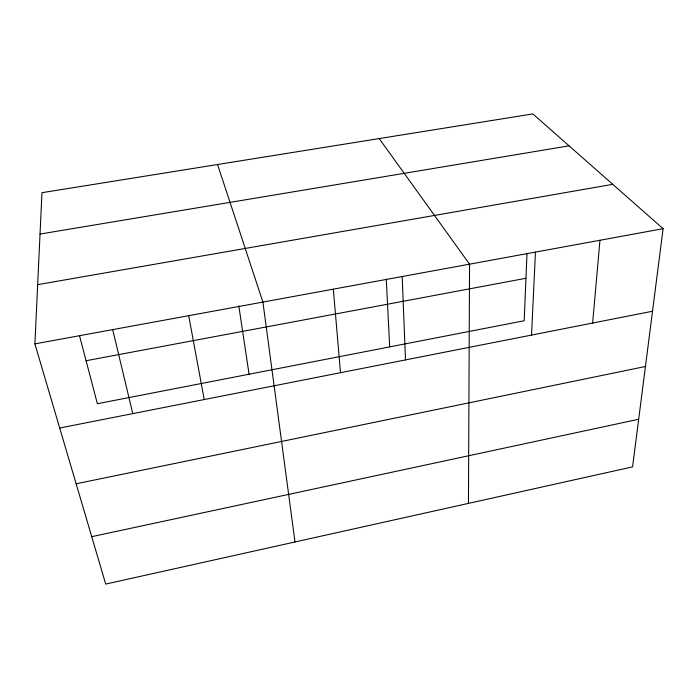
<?xml version="1.0" encoding="UTF-8"?>
<svg xmlns="http://www.w3.org/2000/svg" width="698" height="698" viewBox="0 0 698 698"><rect width="100%" height="100%" fill="white"/><g stroke="black" fill="none" stroke-linecap="round" stroke-linejoin="round"><path stroke-width="1.05" d="M468.445 503.389L469.553 264.184L379.206 138.57M527.007 253.461L524.189 320.748L97.371 403.714L79.476 335.564M34.9 343.887L41.967 192.692L532.853 113.922L663.1 228.682L632.58 466.875L105.703 584.078L34.9 343.887L663.1 228.682M531.527 335.084L535.453 252.091M592.637 323.043L599.957 240.26M91.735 536.675L638.679 419.254M76.143 483.793L645.441 366.485M59.696 428.022L652.517 311.247M86.081 360.726L525.969 278.275M37.666 284.653L612.774 184.342M40.03 234.057L569.079 145.838M217.558 164.519L262.919 302.077L295.001 541.971M112.71 329.622L132.768 413.626M188.696 315.688L204.226 399.553M238.786 305.776L249.073 374.224M333.33 289.164L340.502 372.715M386.282 279.252L389.685 346.897M402.188 276.53L405.503 359.906"/></g></svg>
